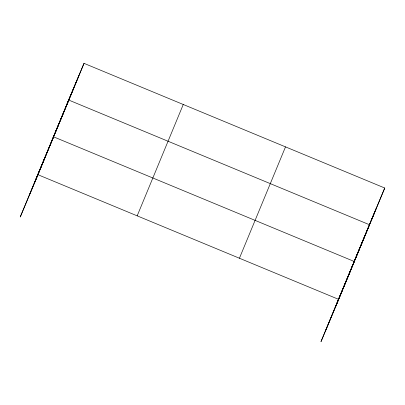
<?xml version="1.0" encoding="UTF-8"?>
<svg xmlns="http://www.w3.org/2000/svg" width="405" height="405" viewBox="0 0 405 405"><rect width="100%" height="100%" fill="white"/><g stroke="black" fill="none" stroke-linecap="round" stroke-linejoin="round"><path stroke-width="0.61" d="M71.042 94.365L20.25 216.979L37.933 174.702L338.666 299.376L320.983 341.653L341.481 292.126M29.813 194.122L75.892 82.767M34.521 182.863L84.017 63.347L384.75 188.021L335.254 307.537M137.179 215.845L183.257 104.49M239.426 258.233L285.51 146.878M341.719 291.544L351.616 267.629M352.826 264.713L351.859 267.042L353.206 263.827M353.307 263.544L368.636 226.542M325.696 330.394L376.63 207.441M66.334 105.624L84.017 63.347M70.465 96.005L73.877 87.844M75.532 83.759L78.945 75.598M51.126 142.368L68.809 100.096L369.542 224.77L354.998 259.539M55.257 132.754L58.669 124.593M60.325 120.503L63.742 112.347M35.918 179.116L53.602 136.844L354.334 261.519L336.651 303.791M38.44 173.396L41.852 165.24M42.353 163.934L45.77 155.773M368.859 226.01L370.205 222.79M370.428 222.254L384.75 188.021M353.428 263.291L354.775 260.076M371.198 220.679L374.61 212.519M361.063 245.177L364.475 237.016M355.99 257.428L359.407 249.267M343.091 288.608L346.503 280.447M347.004 279.141L350.421 270.98M339.172 298.07L342.584 289.914"/></g></svg>
